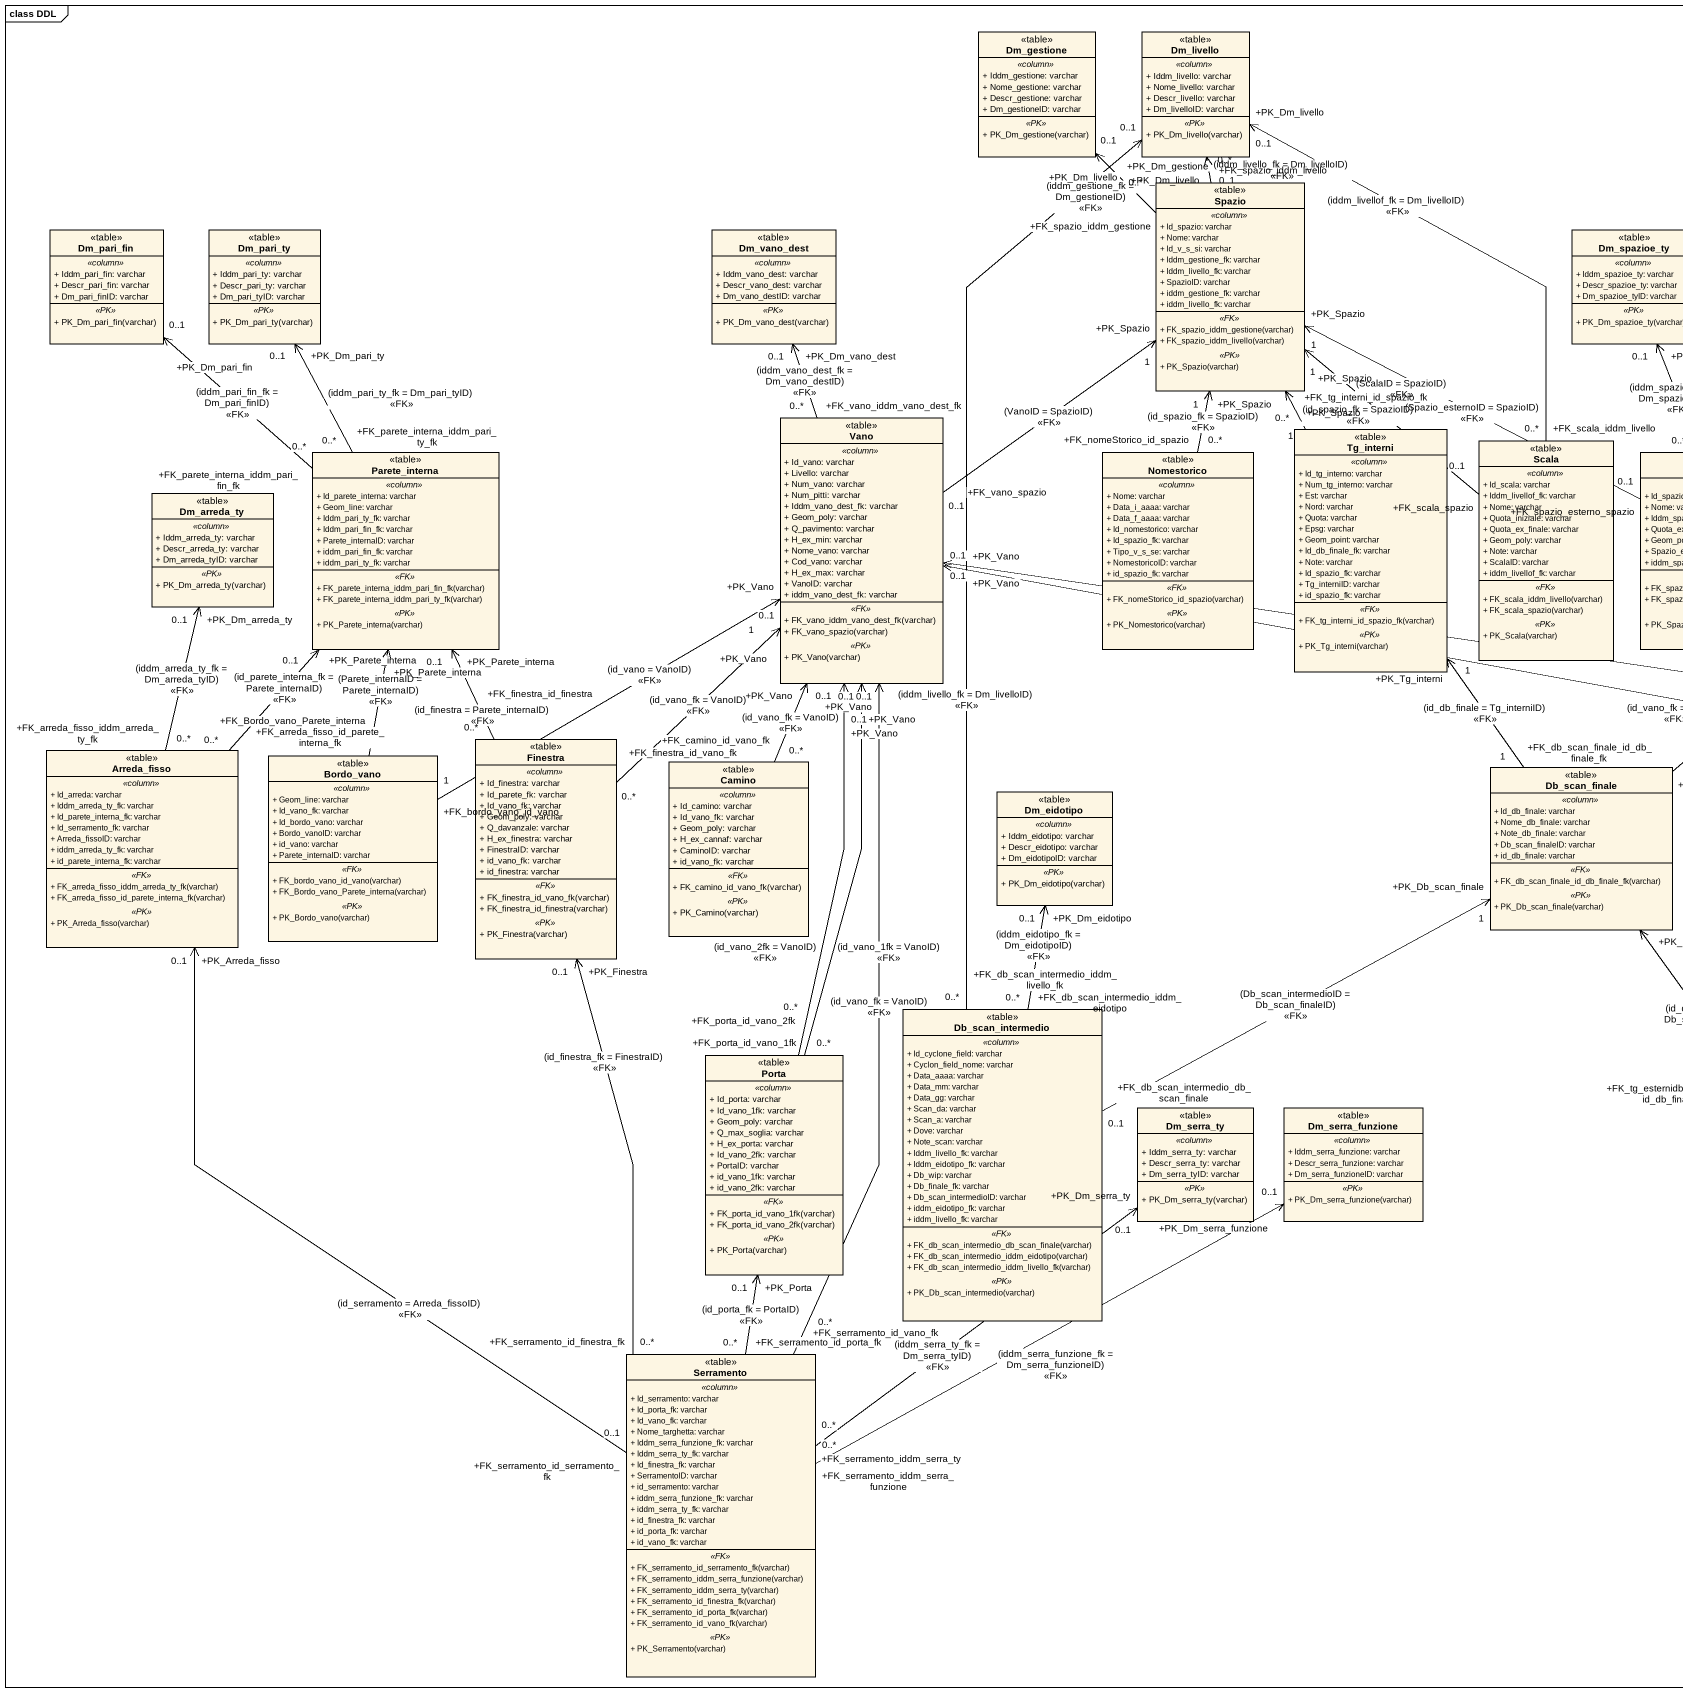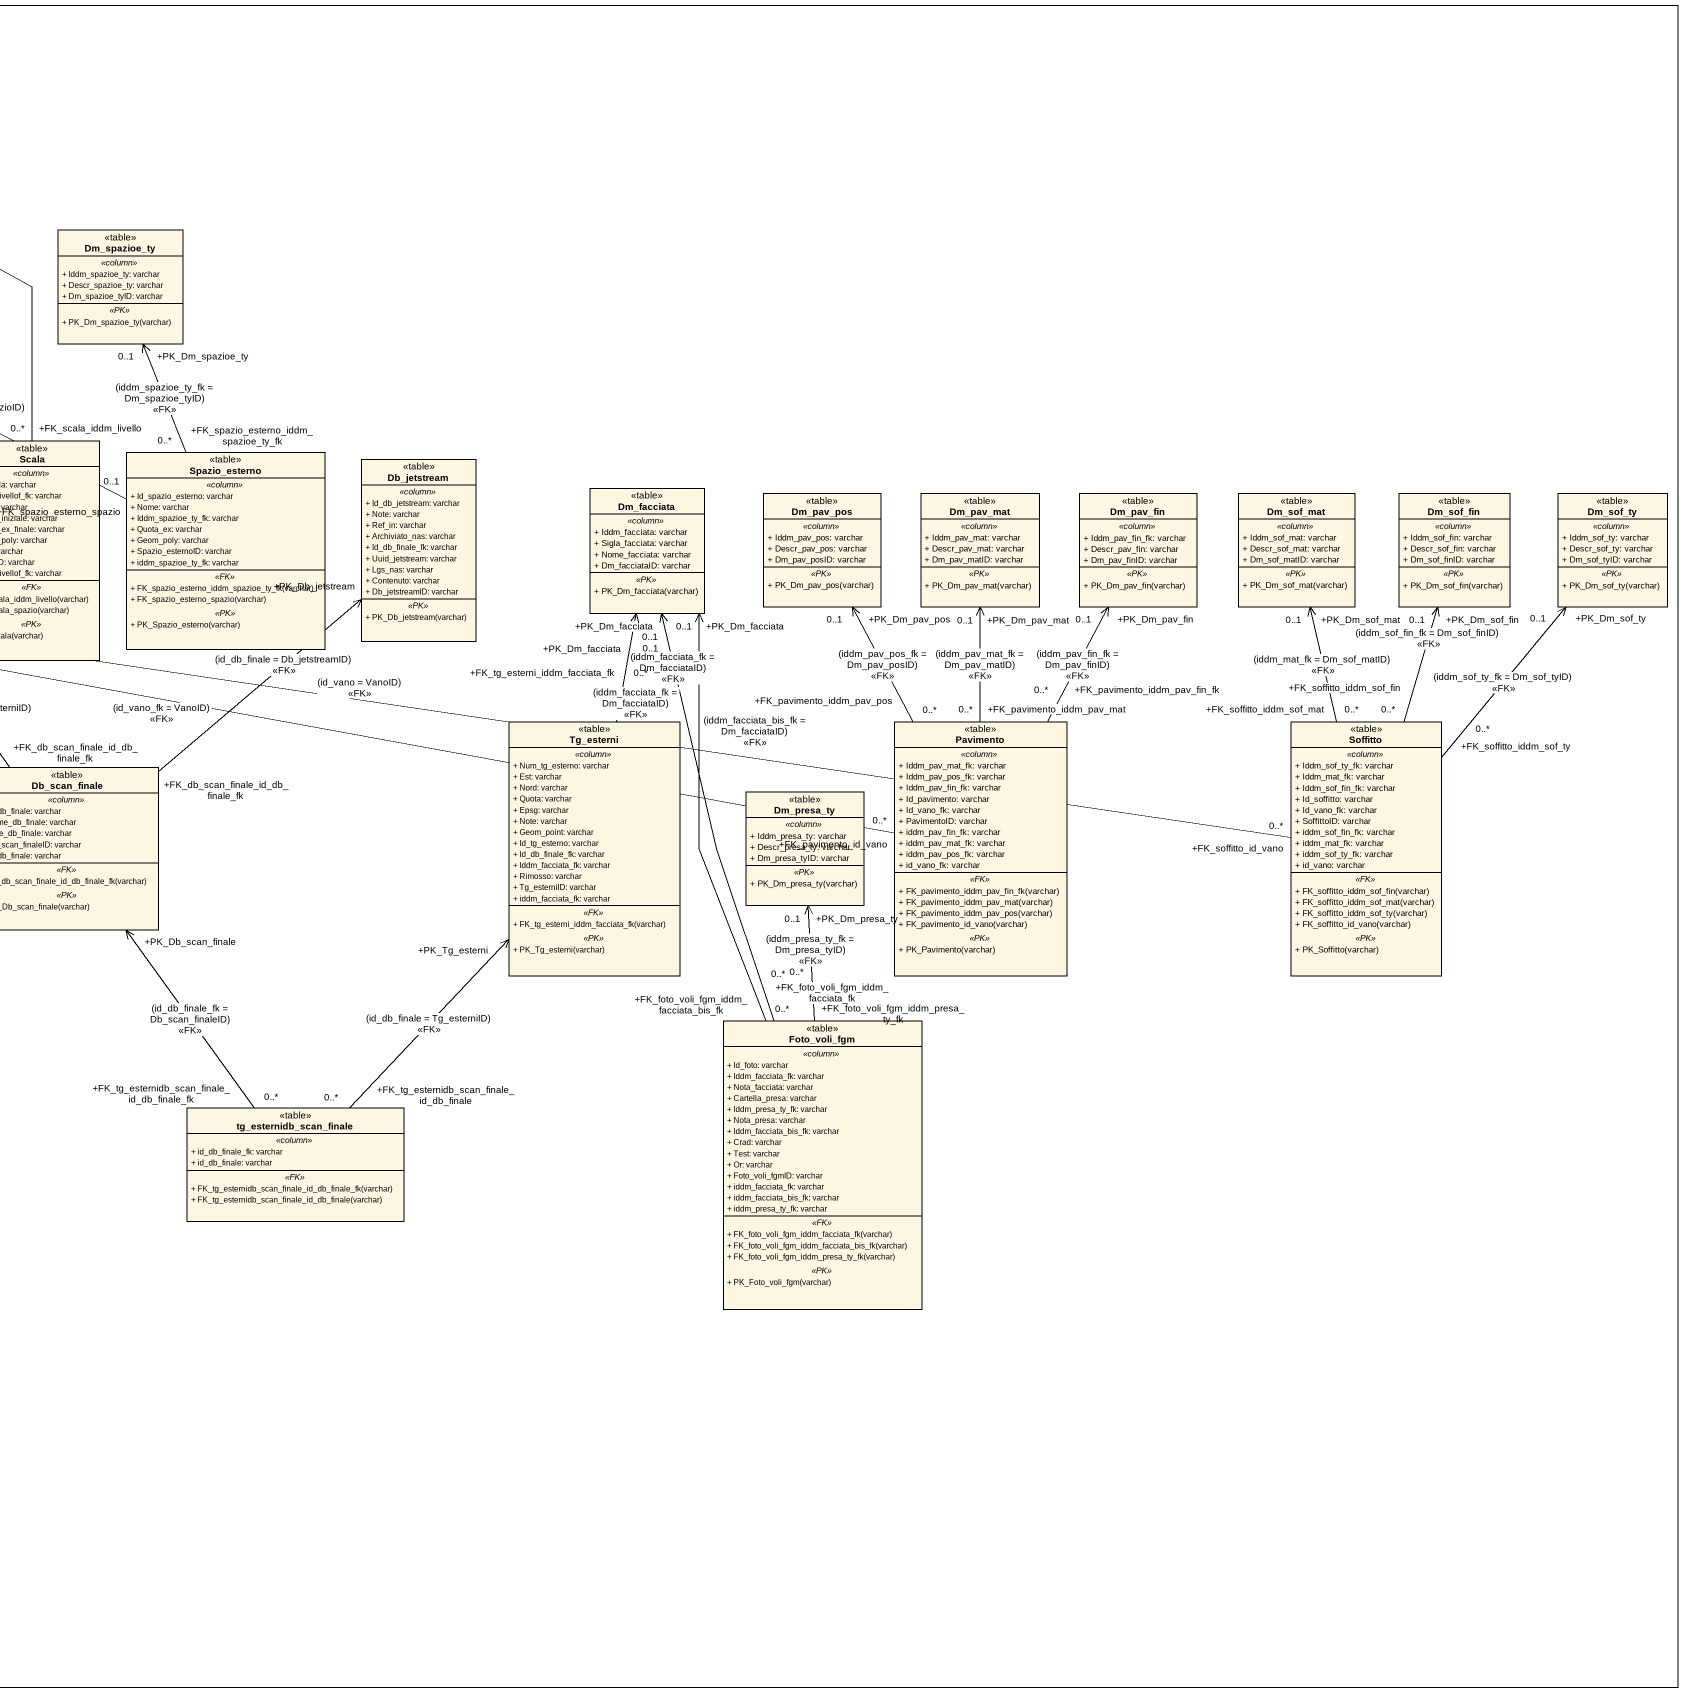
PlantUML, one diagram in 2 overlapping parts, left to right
@startuml
mainframe class DDL
hide circle
hide empty members
skinparam classAttributeIconSize 0
class Dm_gestione <<table>> {
  .. <<column>> ..
  + Iddm_gestione: varchar
  + Nome_gestione: varchar
  + Descr_gestione: varchar
  + Dm_gestioneID: varchar
  .. <<PK>> ..
  + PK_Dm_gestione(varchar)
}
class Dm_livello <<table>> {
  .. <<column>> ..
  + Iddm_livello: varchar
  + Nome_livello: varchar
  + Descr_livello: varchar
  + Dm_livelloID: varchar
  .. <<PK>> ..
  + PK_Dm_livello(varchar)
}
class Spazio <<table>> {
  .. <<column>> ..
  + Id_spazio: varchar
  + Nome: varchar
  + Id_v_s_si: varchar
  + Iddm_gestione_fk: varchar
  + Iddm_livello_fk: varchar
  + SpazioID: varchar
  + iddm_gestione_fk: varchar
  + iddm_livello_fk: varchar
  .. <<FK>> ..
  + FK_spazio_iddm_gestione(varchar)
  + FK_spazio_iddm_livello(varchar)
  .. <<PK>> ..
  + PK_Spazio(varchar)
}
class Dm_pari_fin <<table>> {
  .. <<column>> ..
  + Iddm_pari_fin: varchar
  + Descr_pari_fin: varchar
  + Dm_pari_finID: varchar
  .. <<PK>> ..
  + PK_Dm_pari_fin(varchar)
}
class Dm_pari_ty <<table>> {
  .. <<column>> ..
  + Iddm_pari_ty: varchar
  + Descr_pari_ty: varchar
  + Dm_pari_tyID: varchar
  .. <<PK>> ..
  + PK_Dm_pari_ty(varchar)
}
class Dm_vano_dest <<table>> {
  .. <<column>> ..
  + Iddm_vano_dest: varchar
  + Descr_vano_dest: varchar
  + Dm_vano_destID: varchar
  .. <<PK>> ..
  + PK_Dm_vano_dest(varchar)
}
class Dm_spazioe_ty <<table>> {
  .. <<column>> ..
  + Iddm_spazioe_ty: varchar
  + Descr_spazioe_ty: varchar
  + Dm_spazioe_tyID: varchar
  .. <<PK>> ..
  + PK_Dm_spazioe_ty(varchar)
}
class Vano <<table>> {
  .. <<column>> ..
  + Id_vano: varchar
  + Livello: varchar
  + Num_vano: varchar
  + Num_pitti: varchar
  + Iddm_vano_dest_fk: varchar
  + Geom_poly: varchar
  + Q_pavimento: varchar
  + H_ex_min: varchar
  + Nome_vano: varchar
  + Cod_vano: varchar
  + H_ex_max: varchar
  + VanoID: varchar
  + iddm_vano_dest_fk: varchar
  .. <<FK>> ..
  + FK_vano_iddm_vano_dest_fk(varchar)
  + FK_vano_spazio(varchar)
  .. <<PK>> ..
  + PK_Vano(varchar)
}
class Parete_interna <<table>> {
  .. <<column>> ..
  + Id_parete_interna: varchar
  + Geom_line: varchar
  + Iddm_pari_ty_fk: varchar
  + Iddm_pari_fin_fk: varchar
  + Parete_internaID: varchar
  + iddm_pari_fin_fk: varchar
  + iddm_pari_ty_fk: varchar
  .. <<FK>> ..
  + FK_parete_interna_iddm_pari_fin_fk(varchar)
  + FK_parete_interna_iddm_pari_ty_fk(varchar)
  .. <<PK>> ..
  + PK_Parete_interna(varchar)
}
class Nomestorico <<table>> {
  .. <<column>> ..
  + Nome: varchar
  + Data_i_aaaa: varchar
  + Data_f_aaaa: varchar
  + Id_nomestorico: varchar
  + Id_spazio_fk: varchar
  + Tipo_v_s_se: varchar
  + NomestoricoID: varchar
  + id_spazio_fk: varchar
  .. <<FK>> ..
  + FK_nomeStorico_id_spazio(varchar)
  .. <<PK>> ..
  + PK_Nomestorico(varchar)
}
class Tg_interni <<table>> {
  .. <<column>> ..
  + Id_tg_interno: varchar
  + Num_tg_interno: varchar
  + Est: varchar
  + Nord: varchar
  + Quota: varchar
  + Epsg: varchar
  + Geom_point: varchar
  + Id_db_finale_fk: varchar
  + Note: varchar
  + Id_spazio_fk: varchar
  + Tg_interniID: varchar
  + id_spazio_fk: varchar
  .. <<FK>> ..
  + FK_tg_interni_id_spazio_fk(varchar)
  .. <<PK>> ..
  + PK_Tg_interni(varchar)
}
class Scala <<table>> {
  .. <<column>> ..
  + Id_scala: varchar
  + Iddm_livellof_fk: varchar
  + Nome: varchar
  + Quota_iniziale: varchar
  + Quota_ex_finale: varchar
  + Geom_poly: varchar
  + Note: varchar
  + ScalaID: varchar
  + iddm_livellof_fk: varchar
  .. <<FK>> ..
  + FK_scala_iddm_livello(varchar)
  + FK_scala_spazio(varchar)
  .. <<PK>> ..
  + PK_Scala(varchar)
}
class Spazio_esterno <<table>> {
  .. <<column>> ..
  + Id_spazio_esterno: varchar
  + Nome: varchar
  + Iddm_spazioe_ty_fk: varchar
  + Quota_ex: varchar
  + Geom_poly: varchar
  + Spazio_esternoID: varchar
  + iddm_spazioe_ty_fk: varchar
  .. <<FK>> ..
  + FK_spazio_esterno_iddm_spazioe_ty_fk(varchar)
  + FK_spazio_esterno_spazio(varchar)
  .. <<PK>> ..
  + PK_Spazio_esterno(varchar)
}
class Db_jetstream <<table>> {
  .. <<column>> ..
  + Id_db_jetstream: varchar
  + Note: varchar
  + Ref_in: varchar
  + Archiviato_nas: varchar
  + Id_db_finale_fk: varchar
  + Uuid_jetstream: varchar
  + Lgs_nas: varchar
  + Contenuto: varchar
  + Db_jetstreamID: varchar
  .. <<PK>> ..
  + PK_Db_jetstream(varchar)
}
class Dm_arreda_ty <<table>> {
  .. <<column>> ..
  + Iddm_arreda_ty: varchar
  + Descr_arreda_ty: varchar
  + Dm_arreda_tyID: varchar
  .. <<PK>> ..
  + PK_Dm_arreda_ty(varchar)
}
class Dm_facciata <<table>> {
  .. <<column>> ..
  + Iddm_facciata: varchar
  + Sigla_facciata: varchar
  + Nome_facciata: varchar
  + Dm_facciataID: varchar
  .. <<PK>> ..
  + PK_Dm_facciata(varchar)
}
class Dm_pav_pos <<table>> {
  .. <<column>> ..
  + Iddm_pav_pos: varchar
  + Descr_pav_pos: varchar
  + Dm_pav_posID: varchar
  .. <<PK>> ..
  + PK_Dm_pav_pos(varchar)
}
class Dm_pav_mat <<table>> {
  .. <<column>> ..
  + Iddm_pav_mat: varchar
  + Descr_pav_mat: varchar
  + Dm_pav_matID: varchar
  .. <<PK>> ..
  + PK_Dm_pav_mat(varchar)
}
class Dm_pav_fin <<table>> {
  .. <<column>> ..
  + Iddm_pav_fin_fk: varchar
  + Descr_pav_fin: varchar
  + Dm_pav_finID: varchar
  .. <<PK>> ..
  + PK_Dm_pav_fin(varchar)
}
class Dm_sof_mat <<table>> {
  .. <<column>> ..
  + Iddm_sof_mat: varchar
  + Descr_sof_mat: varchar
  + Dm_sof_matID: varchar
  .. <<PK>> ..
  + PK_Dm_sof_mat(varchar)
}
class Dm_sof_fin <<table>> {
  .. <<column>> ..
  + Iddm_sof_fin: varchar
  + Descr_sof_fin: varchar
  + Dm_sof_finID: varchar
  .. <<PK>> ..
  + PK_Dm_sof_fin(varchar)
}
class Dm_sof_ty <<table>> {
  .. <<column>> ..
  + Iddm_sof_ty: varchar
  + Descr_sof_ty: varchar
  + Dm_sof_tyID: varchar
  .. <<PK>> ..
  + PK_Dm_sof_ty(varchar)
}
class Tg_esterni <<table>> {
  .. <<column>> ..
  + Num_tg_esterno: varchar
  + Est: varchar
  + Nord: varchar
  + Quota: varchar
  + Epsg: varchar
  + Note: varchar
  + Geom_point: varchar
  + Id_tg_esterno: varchar
  + Id_db_finale_fk: varchar
  + Iddm_facciata_fk: varchar
  + Rimosso: varchar
  + Tg_esterniID: varchar
  + iddm_facciata_fk: varchar
  .. <<FK>> ..
  + FK_tg_esterni_iddm_facciata_fk(varchar)
  .. <<PK>> ..
  + PK_Tg_esterni(varchar)
}
class Pavimento <<table>> {
  .. <<column>> ..
  + Iddm_pav_mat_fk: varchar
  + Iddm_pav_pos_fk: varchar
  + Iddm_pav_fin_fk: varchar
  + Id_pavimento: varchar
  + Id_vano_fk: varchar
  + PavimentoID: varchar
  + iddm_pav_fin_fk: varchar
  + iddm_pav_mat_fk: varchar
  + iddm_pav_pos_fk: varchar
  + id_vano_fk: varchar
  .. <<FK>> ..
  + FK_pavimento_iddm_pav_fin_fk(varchar)
  + FK_pavimento_iddm_pav_mat(varchar)
  + FK_pavimento_iddm_pav_pos(varchar)
  + FK_pavimento_id_vano(varchar)
  .. <<PK>> ..
  + PK_Pavimento(varchar)
}
class Soffitto <<table>> {
  .. <<column>> ..
  + Iddm_sof_ty_fk: varchar
  + Iddm_mat_fk: varchar
  + Iddm_sof_fin_fk: varchar
  + Id_soffitto: varchar
  + Id_vano_fk: varchar
  + SoffittoID: varchar
  + iddm_sof_fin_fk: varchar
  + iddm_mat_fk: varchar
  + iddm_sof_ty_fk: varchar
  + id_vano: varchar
  .. <<FK>> ..
  + FK_soffitto_iddm_sof_fin(varchar)
  + FK_soffitto_iddm_sof_mat(varchar)
  + FK_soffitto_iddm_sof_ty(varchar)
  + FK_soffitto_id_vano(varchar)
  .. <<PK>> ..
  + PK_Soffitto(varchar)
}
class Arreda_fisso <<table>> {
  .. <<column>> ..
  + Id_arreda: varchar
  + Iddm_arreda_ty_fk: varchar
  + Id_parete_interna_fk: varchar
  + Id_serramento_fk: varchar
  + Arreda_fissoID: varchar
  + iddm_arreda_ty_fk: varchar
  + id_parete_interna_fk: varchar
  .. <<FK>> ..
  + FK_arreda_fisso_iddm_arreda_ty_fk(varchar)
  + FK_arreda_fisso_id_parete_interna_fk(varchar)
  .. <<PK>> ..
  + PK_Arreda_fisso(varchar)
}
class Bordo_vano <<table>> {
  .. <<column>> ..
  + Geom_line: varchar
  + Id_vano_fk: varchar
  + Id_bordo_vano: varchar
  + Bordo_vanoID: varchar
  + id_vano: varchar
  + Parete_internaID: varchar
  .. <<FK>> ..
  + FK_bordo_vano_id_vano(varchar)
  + FK_Bordo_vano_Parete_interna(varchar)
  .. <<PK>> ..
  + PK_Bordo_vano(varchar)
}
class Finestra <<table>> {
  .. <<column>> ..
  + Id_finestra: varchar
  + Id_parete_fk: varchar
  + Id_vano_fk: varchar
  + Geom_poly: varchar
  + Q_davanzale: varchar
  + H_ex_finestra: varchar
  + FinestraID: varchar
  + id_vano_fk: varchar
  + id_finestra: varchar
  .. <<FK>> ..
  + FK_finestra_id_vano_fk(varchar)
  + FK_finestra_id_finestra(varchar)
  .. <<PK>> ..
  + PK_Finestra(varchar)
}
class Camino <<table>> {
  .. <<column>> ..
  + Id_camino: varchar
  + Id_vano_fk: varchar
  + Geom_poly: varchar
  + H_ex_cannaf: varchar
  + CaminoID: varchar
  + id_vano_fk: varchar
  .. <<FK>> ..
  + FK_camino_id_vano_fk(varchar)
  .. <<PK>> ..
  + PK_Camino(varchar)
}
class Db_scan_finale <<table>> {
  .. <<column>> ..
  + Id_db_finale: varchar
  + Nome_db_finale: varchar
  + Note_db_finale: varchar
  + Db_scan_finaleID: varchar
  + id_db_finale: varchar
  .. <<FK>> ..
  + FK_db_scan_finale_id_db_finale_fk(varchar)
  .. <<PK>> ..
  + PK_Db_scan_finale(varchar)
}
class Dm_eidotipo <<table>> {
  .. <<column>> ..
  + Iddm_eidotipo: varchar
  + Descr_eidotipo: varchar
  + Dm_eidotipoID: varchar
  .. <<PK>> ..
  + PK_Dm_eidotipo(varchar)
}
class Dm_presa_ty <<table>> {
  .. <<column>> ..
  + Iddm_presa_ty: varchar
  + Descr_presa_ty: varchar
  + Dm_presa_tyID: varchar
  .. <<PK>> ..
  + PK_Dm_presa_ty(varchar)
}
class Db_scan_intermedio <<table>> {
  .. <<column>> ..
  + Id_cyclone_field: varchar
  + Cyclon_field_nome: varchar
  + Data_aaaa: varchar
  + Data_mm: varchar
  + Data_gg: varchar
  + Scan_da: varchar
  + Scan_a: varchar
  + Dove: varchar
  + Note_scan: varchar
  + Iddm_livello_fk: varchar
  + Iddm_eidotipo_fk: varchar
  + Db_wip: varchar
  + Db_finale_fk: varchar
  + Db_scan_intermedioID: varchar
  + iddm_eidotipo_fk: varchar
  + iddm_livello_fk: varchar
  .. <<FK>> ..
  + FK_db_scan_intermedio_db_scan_finale(varchar)
  + FK_db_scan_intermedio_iddm_eidotipo(varchar)
  + FK_db_scan_intermedio_iddm_livello_fk(varchar)
  .. <<PK>> ..
  + PK_Db_scan_intermedio(varchar)
}
class Foto_voli_fgm <<table>> {
  .. <<column>> ..
  + Id_foto: varchar
  + Iddm_facciata_fk: varchar
  + Nota_facciata: varchar
  + Cartella_presa: varchar
  + Iddm_presa_ty_fk: varchar
  + Nota_presa: varchar
  + Iddm_facciata_bis_fk: varchar
  + Crad: varchar
  + Test: varchar
  + Or: varchar
  + Foto_voli_fgmID: varchar
  + iddm_facciata_fk: varchar
  + iddm_facciata_bis_fk: varchar
  + iddm_presa_ty_fk: varchar
  .. <<FK>> ..
  + FK_foto_voli_fgm_iddm_facciata_fk(varchar)
  + FK_foto_voli_fgm_iddm_facciata_bis_fk(varchar)
  + FK_foto_voli_fgm_iddm_presa_ty_fk(varchar)
  .. <<PK>> ..
  + PK_Foto_voli_fgm(varchar)
}
class Porta <<table>> {
  .. <<column>> ..
  + Id_porta: varchar
  + Id_vano_1fk: varchar
  + Geom_poly: varchar
  + Q_max_soglia: varchar
  + H_ex_porta: varchar
  + Id_vano_2fk: varchar
  + PortaID: varchar
  + id_vano_1fk: varchar
  + id_vano_2fk: varchar
  .. <<FK>> ..
  + FK_porta_id_vano_1fk(varchar)
  + FK_porta_id_vano_2fk(varchar)
  .. <<PK>> ..
  + PK_Porta(varchar)
}
class Dm_serra_ty <<table>> {
  .. <<column>> ..
  + Iddm_serra_ty: varchar
  + Descr_serra_ty: varchar
  + Dm_serra_tyID: varchar
  .. <<PK>> ..
  + PK_Dm_serra_ty(varchar)
}
class Dm_serra_funzione <<table>> {
  .. <<column>> ..
  + Iddm_serra_funzione: varchar
  + Descr_serra_funzione: varchar
  + Dm_serra_funzioneID: varchar
  .. <<PK>> ..
  + PK_Dm_serra_funzione(varchar)
}
class tg_esternidb_scan_finale <<table>> {
  .. <<column>> ..
  + id_db_finale_fk: varchar
  + id_db_finale: varchar
  .. <<FK>> ..
  + FK_tg_esternidb_scan_finale_id_db_finale_fk(varchar)
  + FK_tg_esternidb_scan_finale_id_db_finale(varchar)
}
class Serramento <<table>> {
  .. <<column>> ..
  + Id_serramento: varchar
  + Id_porta_fk: varchar
  + Id_vano_fk: varchar
  + Nome_targhetta: varchar
  + Iddm_serra_funzione_fk: varchar
  + Iddm_serra_ty_fk: varchar
  + Id_finestra_fk: varchar
  + SerramentoID: varchar
  + id_serramento: varchar
  + iddm_serra_funzione_fk: varchar
  + iddm_serra_ty_fk: varchar
  + id_finestra_fk: varchar
  + id_porta_fk: varchar
  + id_vano_fk: varchar
  .. <<FK>> ..
  + FK_serramento_id_serramento_fk(varchar)
  + FK_serramento_iddm_serra_funzione(varchar)
  + FK_serramento_iddm_serra_ty(varchar)
  + FK_serramento_id_finestra_fk(varchar)
  + FK_serramento_id_porta_fk(varchar)
  + FK_serramento_id_vano_fk(varchar)
  .. <<PK>> ..
  + PK_Serramento(varchar)
}
Spazio "+FK_spazio_iddm_gestione\n0..*" -up-> "+PK_Dm_gestione\n0..1" Dm_gestione : (iddm_gestione_fk = Dm_gestioneID)\n<<FK>>
Spazio "+FK_spazio_iddm_livello\n0..*" -up-> "+PK_Dm_livello\n0..1" Dm_livello : (iddm_livello_fk = Dm_livelloID)\n<<FK>>
Vano "+FK_vano_spazio\n0..1" -up-> "+PK_Spazio\n1" Spazio : (VanoID = SpazioID)\n<<FK>>
Vano "+FK_vano_iddm_vano_dest_fk\n0..*" -up-> "+PK_Dm_vano_dest\n0..1" Dm_vano_dest : (iddm_vano_dest_fk = Dm_vano_destID)\n<<FK>>
Parete_interna "+FK_parete_interna_iddm_pari_fin_fk\n0..*" -up-> "+PK_Dm_pari_fin\n0..1" Dm_pari_fin : (iddm_pari_fin_fk = Dm_pari_finID)\n<<FK>>
Parete_interna "+FK_parete_interna_iddm_pari_ty_fk\n0..*" -up-> "+PK_Dm_pari_ty\n0..1" Dm_pari_ty : (iddm_pari_ty_fk = Dm_pari_tyID)\n<<FK>>
Nomestorico "+FK_nomeStorico_id_spazio\n0..*" -up-> "+PK_Spazio\n1" Spazio : (id_spazio_fk = SpazioID)\n<<FK>>
Tg_interni "+FK_tg_interni_id_spazio_fk\n0..*" -up-> "+PK_Spazio\n1" Spazio : (id_spazio_fk = SpazioID)\n<<FK>>
Scala "+FK_scala_iddm_livello\n0..*" -up-> "+PK_Dm_livello\n0..1" Dm_livello : (iddm_livellof_fk = Dm_livelloID)\n<<FK>>
Scala "+FK_scala_spazio\n0..1" -up-> "+PK_Spazio\n1" Spazio : (ScalaID = SpazioID)\n<<FK>>
Spazio_esterno "+FK_spazio_esterno_spazio\n0..1" -left-> "+PK_Spazio\n1" Spazio : (Spazio_esternoID = SpazioID)\n<<FK>>
Spazio_esterno "+FK_spazio_esterno_iddm_spazioe_ty_fk\n0..*" -up-> "+PK_Dm_spazioe_ty\n0..1" Dm_spazioe_ty : (iddm_spazioe_ty_fk = Dm_spazioe_tyID)\n<<FK>>
Tg_esterni "+FK_tg_esterni_iddm_facciata_fk\n0..*" -up-> "+PK_Dm_facciata\n0..1" Dm_facciata : (iddm_facciata_fk = Dm_facciataID)\n<<FK>>
Pavimento "+FK_pavimento_id_vano\n0..*" -left-> "+PK_Vano\n0..1" Vano : (id_vano_fk = VanoID)\n<<FK>>
Pavimento "+FK_pavimento_iddm_pav_pos\n0..*" -up-> "+PK_Dm_pav_pos\n0..1" Dm_pav_pos : (iddm_pav_pos_fk = Dm_pav_posID)\n<<FK>>
Pavimento "+FK_pavimento_iddm_pav_mat\n0..*" -up-> "+PK_Dm_pav_mat\n0..1" Dm_pav_mat : (iddm_pav_mat_fk = Dm_pav_matID)\n<<FK>>
Pavimento "+FK_pavimento_iddm_pav_fin_fk\n0..*" -up-> "+PK_Dm_pav_fin\n0..1" Dm_pav_fin : (iddm_pav_fin_fk = Dm_pav_finID)\n<<FK>>
Soffitto "+FK_soffitto_id_vano\n0..*" -left-> "+PK_Vano\n0..1" Vano : (id_vano = VanoID)\n<<FK>>
Soffitto "+FK_soffitto_iddm_sof_mat\n0..*" -up-> "+PK_Dm_sof_mat\n0..1" Dm_sof_mat : (iddm_mat_fk = Dm_sof_matID)\n<<FK>>
Soffitto "+FK_soffitto_iddm_sof_fin\n0..*" -up-> "+PK_Dm_sof_fin\n0..1" Dm_sof_fin : (iddm_sof_fin_fk = Dm_sof_finID)\n<<FK>>
Soffitto "+FK_soffitto_iddm_sof_ty\n0..*" -up-> "+PK_Dm_sof_ty\n0..1" Dm_sof_ty : (iddm_sof_ty_fk = Dm_sof_tyID)\n<<FK>>
Arreda_fisso "+FK_arreda_fisso_id_parete_interna_fk\n0..*" -up-> "+PK_Parete_interna\n0..1" Parete_interna : (id_parete_interna_fk = Parete_internaID)\n<<FK>>
Arreda_fisso "+FK_arreda_fisso_iddm_arreda_ty_fk\n0..*" -up-> "+PK_Dm_arreda_ty\n0..1" Dm_arreda_ty : (iddm_arreda_ty_fk = Dm_arreda_tyID)\n<<FK>>
Bordo_vano "+FK_bordo_vano_id_vano\n1" -right-> "+PK_Vano\n1" Vano : (id_vano = VanoID)\n<<FK>>
Bordo_vano "+FK_Bordo_vano_Parete_interna" -up-> "+PK_Parete_interna" Parete_interna : (Parete_internaID = Parete_internaID)\n<<FK>>
Finestra "+FK_finestra_id_vano_fk\n0..*" -up-> "+PK_Vano\n0..1" Vano : (id_vano_fk = VanoID)\n<<FK>>
Finestra "+FK_finestra_id_finestra\n0..*" -up-> "+PK_Parete_interna\n0..1" Parete_interna : (id_finestra = Parete_internaID)\n<<FK>>
Camino "+FK_camino_id_vano_fk\n0..*" -up-> "+PK_Vano\n0..1" Vano : (id_vano_fk = VanoID)\n<<FK>>
Db_scan_finale "+FK_db_scan_finale_id_db_finale_fk\n1" -up-> "+PK_Tg_interni\n1" Tg_interni : (id_db_finale = Tg_interniID)\n<<FK>>
Db_scan_finale "+FK_db_scan_finale_id_db_finale_fk" -up-> "+PK_Db_jetstream" Db_jetstream : (id_db_finale = Db_jetstreamID)\n<<FK>>
Db_scan_intermedio "+FK_db_scan_intermedio_iddm_livello_fk\n0..*" -up-> "+PK_Dm_livello\n0..1" Dm_livello : (iddm_livello_fk = Dm_livelloID)\n<<FK>>
Db_scan_intermedio "+FK_db_scan_intermedio_db_scan_finale\n0..1" -right-> "+PK_Db_scan_finale\n1" Db_scan_finale : (Db_scan_intermedioID = Db_scan_finaleID)\n<<FK>>
Db_scan_intermedio "+FK_db_scan_intermedio_iddm_eidotipo\n0..*" -up-> "+PK_Dm_eidotipo\n0..1" Dm_eidotipo : (iddm_eidotipo_fk = Dm_eidotipoID)\n<<FK>>
Foto_voli_fgm "+FK_foto_voli_fgm_iddm_facciata_bis_fk\n0..*" -up-> "+PK_Dm_facciata\n0..1" Dm_facciata : (iddm_facciata_bis_fk = Dm_facciataID)\n<<FK>>
Foto_voli_fgm "+FK_foto_voli_fgm_iddm_facciata_fk\n0..*" -up-> "+PK_Dm_facciata\n0..1" Dm_facciata : (iddm_facciata_fk = Dm_facciataID)\n<<FK>>
Foto_voli_fgm "+FK_foto_voli_fgm_iddm_presa_ty_fk\n0..*" -up-> "+PK_Dm_presa_ty\n0..1" Dm_presa_ty : (iddm_presa_ty_fk = Dm_presa_tyID)\n<<FK>>
Porta "+FK_porta_id_vano_1fk\n0..*" -up-> "+PK_Vano\n0..1" Vano : (id_vano_1fk = VanoID)\n<<FK>>
Porta "+FK_porta_id_vano_2fk\n0..*" -up-> "+PK_Vano\n0..1" Vano : (id_vano_2fk = VanoID)\n<<FK>>
tg_esternidb_scan_finale "+FK_tg_esternidb_scan_finale_id_db_finale\n0..*" -up-> "+PK_Tg_esterni" Tg_esterni : (id_db_finale = Tg_esterniID)\n<<FK>>
tg_esternidb_scan_finale "+FK_tg_esternidb_scan_finale_id_db_finale_fk\n0..*" -up-> "+PK_Db_scan_finale" Db_scan_finale : (id_db_finale_fk = Db_scan_finaleID)\n<<FK>>
Serramento "+FK_serramento_id_vano_fk\n0..*" -up-> "+PK_Vano\n0..1" Vano : (id_vano_fk = VanoID)\n<<FK>>
Serramento "+FK_serramento_id_serramento_fk\n0..1" -up-> "+PK_Arreda_fisso\n0..1" Arreda_fisso : (id_serramento = Arreda_fissoID)\n<<FK>>
Serramento "+FK_serramento_id_finestra_fk\n0..*" -up-> "+PK_Finestra\n0..1" Finestra : (id_finestra_fk = FinestraID)\n<<FK>>
Serramento "+FK_serramento_id_porta_fk\n0..*" -up-> "+PK_Porta\n0..1" Porta : (id_porta_fk = PortaID)\n<<FK>>
Serramento "+FK_serramento_iddm_serra_ty\n0..*" -up-> "+PK_Dm_serra_ty\n0..1" Dm_serra_ty : (iddm_serra_ty_fk = Dm_serra_tyID)\n<<FK>>
Serramento "+FK_serramento_iddm_serra_funzione\n0..*" -right-> "+PK_Dm_serra_funzione\n0..1" Dm_serra_funzione : (iddm_serra_funzione_fk = Dm_serra_funzioneID)\n<<FK>>
@enduml
